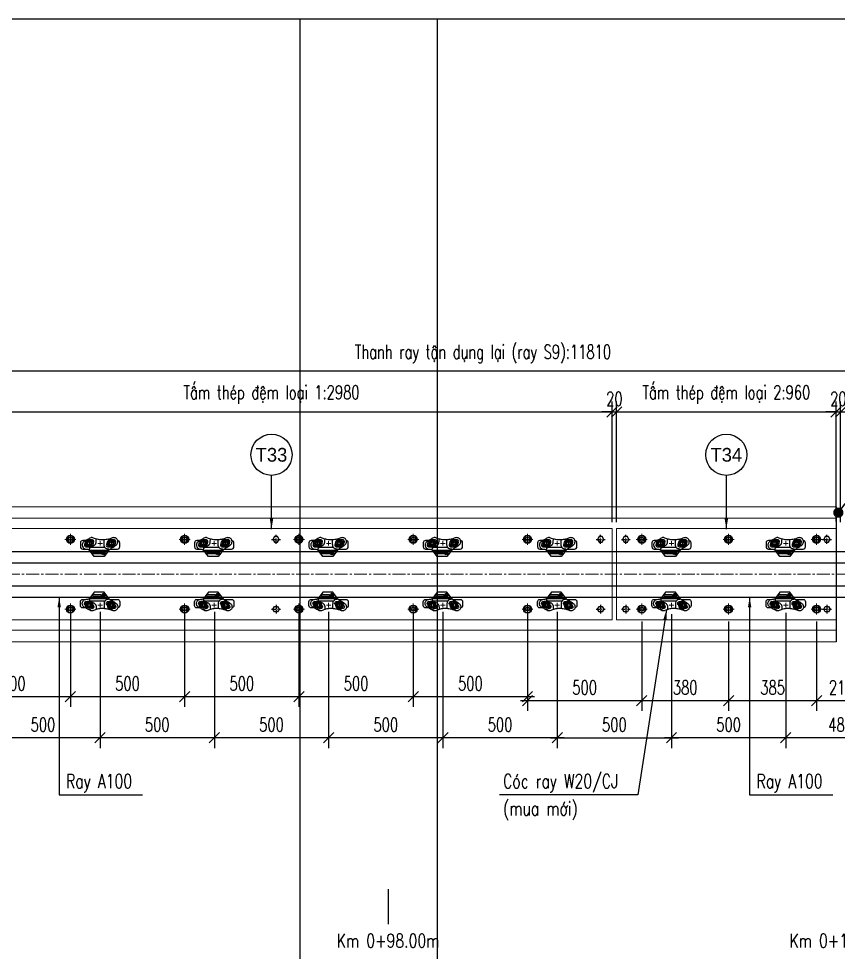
# Model space of a CAD drawing. Header units: millimetres. Extents: x 105795 to 260623, y -660711 to -234400.
# Drawn here: x 231948 to 235534, y -316960 to -312877 of the extents above; entities that cross this region are included whole.
import ezdxf
from ezdxf.enums import TextEntityAlignment as Align

# ---------------------------------------------------------------- set-up
doc = ezdxf.new("R2010")
doc.units = ezdxf.units.MM
doc.header["$LTSCALE"] = 150
doc.header["$MEASUREMENT"] = 0
doc.linetypes.add('CENTER', pattern=[2, 1.25, -0.25, 0.25, -0.25])
doc.linetypes.add('CENTER2', pattern=[1.125, 0.75, -0.125, 0.125, -0.125])
doc.layers.get('Defpoints').update_dxf_attribs({"color": 255})
for name, color, linetype in [('Bulong chinh cao do', 7, 'Continuous'), ('GhichuLytrinh', 2, 'Continuous'), ('Khe PD cau cang', 5, 'Continuous'), ('PART', 3, 'Continuous'), ('Ray moi', 1, 'Continuous'), ('T-Dim', 8, 'Continuous'), ('T-Hatch', 8, 'Continuous'), ('T-Thay', 3, 'Continuous'), ('T-Truc', 13, 'CENTER2'), ('Tam thep dem', 2, 'Continuous'), ('TEXT', 4, 'Continuous')]:
    doc.layers.add(name, color=color, linetype=linetype)
doc.styles.add('HOA', font='VHAVAN.TTF', dxfattribs={"width": 0.85})
doc.styles.add('THUONG', font='vnsimple.shx', dxfattribs={"width": 0.75})
doc.styles.add('vnsimple', font='vnsimple.shx', dxfattribs={"width": 0.7})
doc.dimstyles.new('30L', dxfattribs={"dimscale": 300, "dimtxt": 0.2, "dimasz": 0.15, "dimexe": 0.15, "dimexo": 0.1, "dimgap": 0.09, "dimtad": 1, "dimdsep": 46, "dimtxsty": 'vnsimple', "dimblk": 'OBLIQUE', "dimcen": 0.09, "dimdle": 0.1, "dimclrd": 256, "dimclre": 256, "dimclrt": 3, "dimadec": 0, "dimazin": 0, "dimtfac": 1, "dimtix": 1, "dimtmove": 1, "dimatfit": 3, "dimfxl": 1, "dimtolj": 1, "dimtzin": 0, "dimarcsym": 0})

# ---------------------------------------------------------------- blocks, each defined once
blk = doc.blocks.new('Bulong M16 chinh cao do')
at = {"layer": 'Bulong chinh cao do', "lineweight": -3}
blk.add_lwpolyline([(-13.9, 0), (-6.9, -12), (6.9, -12), (13.9, 0), (6.9, 12), (-6.9, 12)], close=True, dxfattribs=at)
at = {"layer": 'T-Truc', "color": 250, "linetype": 'CENTER', "lineweight": -3, "ltscale": 0.1}
for p, q in [((-19.4, 0), (19.4, 0)), ((0, -19.4), (0, 19.4))]:
    blk.add_line(p, q, dxfattribs=at)
blk = doc.blocks.new('BU LONG')
at = {"layer": 'PART', "color": 2, "linetype": 'ByBlock', "lineweight": 9, "ltscale": 0.1}
for p, q in [((587063.7, -184968.2), (587063.7, -184920.2)), ((587039.7, -184944.2), (587087.7, -184944.2))]:
    blk.add_line(p, q, dxfattribs=at)
at = {"layer": 'PART', "color": 8, "linetype": 'Continuous'}
blk.add_lwpolyline([(587055.4, -184929.8), (587047.1, -184944.2), (587055.4, -184958.6), (587072.1, -184958.6), (587080.4, -184944.2), (587072.1, -184929.8)], close=True, dxfattribs=at)
at = {"layer": 'PART', "color": 2, "linetype": 'Continuous'}
for radius in [17.6, 8.8]:
    blk.add_circle((587063.7, -184944.2), radius, dxfattribs=at)
blk = doc.blocks.new('coc1')
at = {"layer": 'T-Dim', "color": 250}
for p, q in [((252126.1, -30948.7), (252141.5, -30948.7)), ((252151.5, -30976.2), (252151.5, -31038.5)), ((252171.9, -30984.6), (252171.2, -30984.6)), ((252171.2, -30984.6), (252171.3, -30985.4)), ((252174.9, -30991.4), (252177.5, -30991.4)), ((252177.5, -30983), (252175.9, -30983)), ((252175.9, -30983), (252175.9, -30984.6)), ((252175.9, -30985.9), (252175.9, -30987.5)), ((252177.5, -30987.5), (252175.9, -30987.5)), ((252177.8, -30983.6), (252177.8, -30984.6)), ((252177.8, -30986.9), (252177.8, -30985.9)), ((252178.3, -30984.6), (252178.4, -30984.6)), ((252181.8, -30986.4), (252181.8, -30984)), ((252172.9, -31027.2), (252172.9, -30993.4)), ((252174.9, -31029.2), (252177.5, -31029.2)), ((252179.5, -30993.4), (252179.5, -31027.2)), ((252126.3, -31045.1), (252141.7, -31045.1))]:
    blk.add_line(p, q, dxfattribs=at)
at = {"layer": 'T-Dim', "color": 8}
for p, q in [((252148.7, -30911), (252131.7, -30911)), ((252158.7, -30953.7), (252158.7, -30921)), ((252163.3, -30958.5), (252191, -30979.2)), ((252191, -30979.2), (252191, -31022.5)), ((252191, -31022.5), (252163.3, -31043.3)), ((252121.7, -31059.7), (252121.7, -31073)), ((252158.7, -31073), (252158.7, -31062.1)), ((252131.7, -31083), (252148.7, -31083))]:
    blk.add_line(p, q, dxfattribs=at)
at = {"layer": 'T-Dim', "color": 250}
for points in [[(252147.6, -30948.5), (252140.6, -30936.7), (252126.7, -30936.8), (252120, -30948.9), (252127.1, -30960.8), (252140.9, -30960.6)], [(252147.9, -31044.8), (252140.8, -31033), (252127, -31033.1), (252120.2, -31045.2), (252127.3, -31057.1), (252141.1, -31056.9)]]:
    blk.add_lwpolyline(points, close=True, dxfattribs=at)
blk.add_lwpolyline([(252172.3, -30985.9), (252171.8, -30985.9, -0.402189), (252171.3, -30985.4, -0.402189)], format="xyb", dxfattribs=at)
for points in [[(252171.8, -30984.6), (252171.9, -30984.6)], [(252178.3, -30985.9), (252172.3, -30985.9)], [(252174.6, -30984.6), (252178.3, -30984.6)], [(252178.1, -30984.6), (252179.1, -30984.6)], [(252179.1, -30985.9), (252178.3, -30985.9)]]:
    blk.add_lwpolyline(points, dxfattribs=at)
for centre, radius in [((252133.8, -30949.1), 17.5), ((252133.8, -30948.7), 12), ((252133.8, -30948.7), 8.21), ((252133.8, -30948.7), 7.72), ((252176.2, -30982.5), 7.99), ((252134, -31045.1), 17.7), ((252134, -31045.1), 12), ((252134, -31045.1), 8.58), ((252134, -31045.1), 7.72)]:
    blk.add_circle(centre, radius, dxfattribs=at)
for centre, radius, start, end in [((252126.7, -30936.2), 8.21, 33.8579, 204.33), ((252141.3, -30961.6), 8.21, 217.2187, 24.4659), ((252174.7, -30980.6), 4.86, 309.8531, 235.0368), ((252174.6, -30981), 3.55, 325.9393, 270.8947), ((252174.9, -30993.4), 2, 90, 180), ((252177.5, -30993.4), 2, 0, 90), ((252178.6, -30983.1), 1.56, 288.3305, 324.0231), ((252179, -30987), 1.05, 31.2028, 83.0416), ((252180.9, -30985.2), 1.54, 51.5074, 129.6961), ((252180.9, -30985.2), 1.54, 230.3039, 308.4926), ((252126.6, -31033), 8.58, 40.2477, 202.8953), ((252174.9, -31027.2), 2, 180, 270), ((252177.5, -31027.2), 2, 270, 0), ((252126.6, -31033), 8.58, 243.5906, 244.2653), ((252141.2, -31057), 8.58, 221.8793, 20.5324), ((252141.2, -31057), 8.58, 61.7402, 62.4743)]:
    blk.add_arc(centre, radius, start, end, dxfattribs=at)
at = {"layer": 'T-Dim', "color": 8}
for centre, radius, start, end in [((252131.7, -30921), 10, 90, 172.7502), ((252148.7, -30921), 10, 0, 90), ((252126.6, -31033), 8.58, 358.8777, 359.7675), ((252131.7, -31073), 10, 180, 270), ((252141.2, -31057), 8.58, 179.9374, 180.02), ((252148.7, -31073), 10, 270, 0)]:
    blk.add_arc(centre, radius, start, end, dxfattribs=at)
blk.add_open_spline([(252163.3, -30958.5), (252160.5, -30956.2), (252157.4, -30952.2), (252153.2, -30944.9), (252142, -30926.5), (252136.6, -30921.3), (252129, -30918.9), (252122.3, -30919.2), (252116.3, -30921.6), (252113.2, -30924.9), (252109.9, -30930.5), (252108.9, -30934.1), (252109, -30939.9), (252111.7, -30947.5), (252113.9, -30953.5), (252116, -30959.9), (252117.8, -30970.7), (252118.9, -30980.9), (252119.3, -30990.5), (252118.4, -30998.7), (252116, -31010.1), (252113.9, -31017.1), (252110.2, -31026.3), (252108.6, -31031.1), (252108.6, -31036), (252110, -31039.8), (252119.9, -31056.7), (252121.7, -31059.6), (252124.1, -31064.1), (252128.6, -31071), (252134.1, -31073.9), (252138.8, -31075.4), (252144.9, -31075), (252151.5, -31072.3), (252157.7, -31065.7), (252158.7, -31062.5), (252159.6, -31055.9), (252160.3, -31048.8), (252161.8, -31045.5), (252162.5, -31044.1), (252163.3, -31043.3)], degree=3, knots=[0.587392, 0.587392, 0.587392, 0.587392, 1, 2, 3, 4, 5, 6, 7, 8, 9, 10, 11, 12, 13, 14, 15, 16, 17, 18, 19, 20, 21, 22, 23, 24, 25, 26, 27, 28, 29, 30, 31, 32, 33, 34, 35, 36, 37, 37.680973, 37.680973, 37.680973, 37.680973], dxfattribs=at)
at = {"layer": 'T-Dim', "color": 250}
for points in [[(252163.2, -31042.6), (252163.2, -31038.2), (252163.3, -31005.4), (252163.3, -30985.6), (252163.2, -30962.7), (252163.3, -30959.6), (252163.1, -30959.1), (252162.1, -30958.4), (252161, -30958.3), (252159.8, -30958.4), (252159.3, -30959.4), (252159.2, -30961.2), (252159, -30964), (252158.6, -30966.7), (252158.2, -30968.6), (252157, -30970.9), (252154.7, -30973.5), (252151.8, -30976), (252149.7, -30977.4), (252146.7, -30978.8), (252142.9, -30979.4), (252130.9, -30979.5), (252124.3, -30979.6), (252121.3, -30979.6), (252118.7, -30979.8)], [(252177.8, -30983.6), (252177.8, -30983.2), (252177.7, -30983), (252177.5, -30983)], [(252177.8, -30986.9), (252177.8, -30987.3), (252177.7, -30987.5), (252177.5, -30987.5)], [(252163.2, -31042.6), (252161.8, -31043.7), (252159.6, -31043.5), (252155.8, -31043.3), (252153.2, -31041), (252149.8, -31036.1), (252145.1, -31027.2), (252143.6, -31024.1), (252141.4, -31020.8), (252138.9, -31018.5), (252135.8, -31016.1), (252132.8, -31014.9), (252130.3, -31014.2), (252119.9, -31014.1), (252117.4, -31014.1), (252115.3, -31012.2)]]:
    blk.add_open_spline(points, degree=3, dxfattribs=at)
at = {"layer": 'T-Truc', "color": 250, "lineweight": 9, "ltscale": 30}
for p, q in [((252134, -31007), (252134, -30987)), ((252144, -30997), (252124, -30997))]:
    blk.add_line(p, q, dxfattribs=at)
blk = doc.blocks.new('mnmnbvmnbvmnbmnbbn')
at = {"layer": 'Tam thep dem', "lineweight": 9, "ltscale": 0.5}
for points in [[(0, -300), (0, 0), (2980, 0), (2980, -300)], [(0, -300), (0, -400), (2980, -400), (2980, -300)]]:
    blk.add_lwpolyline(points, dxfattribs=at)
at = {"layer": 'Bulong chinh cao do', "linetype": 'Continuous'}
for p in [(50, -47.5), (1510, -47.5), (2930, -47.5)]:
    blk.add_blockref('Bulong M16 chinh cao do', p, dxfattribs=at)
at = {"layer": 'Bulong chinh cao do', "linetype": 'Continuous', "xscale": -1, "rotation": 180}
for p in [(50, -352.5), (1510, -352.5), (2930, -352.5)]:
    blk.add_blockref('Bulong M16 chinh cao do', p, dxfattribs=at)
at = {"layer": 'PART', "linetype": 'Continuous'}
for p in [(-586953.7, 184896.7), (-586453.7, 184896.7), (-585953.7, 184896.7), (-585453.7, 184896.7), (-584953.7, 184896.7), (-584453.7, 184896.7), (-586953.7, 184591.7), (-586453.7, 184591.7), (-585953.7, 184591.7), (-585453.7, 184591.7), (-584953.7, 184591.7), (-584453.7, 184591.7)]:
    blk.add_blockref('BU LONG', p, dxfattribs=at)
at = {"layer": 'T-Dim', "rotation": 270}
for p in [(31237, 252069), (31737, 252069), (32236.3, 252069, 616), (32737, 252069), (33237, 252069), (33737, 252069)]:
    blk.add_blockref('coc1', p, dxfattribs=at)
at = {"layer": 'T-Dim', "xscale": -1, "rotation": 270}
for p in [(31237, -252469), (31737, -252469), (32236.3, -252469, 616), (32737, -252469), (33237, -252469), (33737, -252469)]:
    blk.add_blockref('coc1', p, dxfattribs=at)
blk = doc.blocks.new('_Oblique')
at = {"color": 0, "linetype": 'ByBlock', "lineweight": -2}
blk.add_line((-0.5, -0.5), (0.5, 0.5), dxfattribs=at)
blk = doc.blocks.new('*D439')
at = {"layer": 'Defpoints', "color": 0, "linetype": 'Continuous', "transparency": 16777216}
for p in [(231674.5, -315447.7), (232174.5, -315447.7), (232174.5, -315841.7)]:
    blk.add_point(p, dxfattribs=at)
at = {"layer": 'T-Dim', "linetype": 'Continuous', "lineweight": -2, "transparency": 16777216}
for p, q in [((231674.5, -315477.7), (231674.5, -315886.7)), ((232174.5, -315477.7), (232174.5, -315886.7)), ((231644.5, -315841.7), (232204.5, -315841.7))]:
    blk.add_line(p, q, dxfattribs=at)
at = {"layer": 'T-Dim', "linetype": 'Continuous', "lineweight": -2, "transparency": 16777216, "xscale": 45, "yscale": 45, "zscale": 45, "rotation": 180}
blk.add_blockref('_Oblique', (231674.5, -315841.7), dxfattribs=at)
at = {"layer": 'T-Dim', "linetype": 'Continuous', "lineweight": -2, "transparency": 16777216, "xscale": 45, "yscale": 45, "zscale": 45}
blk.add_blockref('_Oblique', (232174.5, -315841.7), dxfattribs=at)
at = {"layer": 'T-Dim', "color": 3, "linetype": 'Continuous', "transparency": 16777216, "insert": (231924.5, -315784.7), "char_height": 60, "attachment_point": 5, "style": 'vnsimple'}
blk.add_mtext('\\A1;500', dxfattribs=at)
blk = doc.blocks.new('*D440')
at = {"layer": 'Defpoints', "color": 0, "linetype": 'Continuous', "transparency": 16777216}
for p in [(231804.5, -315441.6), (232304.5, -315441.6), (231804.5, -316021.7)]:
    blk.add_point(p, dxfattribs=at)
at = {"layer": 'T-Dim', "linetype": 'Continuous', "lineweight": -2, "transparency": 16777216}
for p, q in [((231804.5, -315471.6), (231804.5, -316066.7)), ((232304.5, -315471.6), (232304.5, -316066.7)), ((232334.5, -316021.7), (231774.5, -316021.7))]:
    blk.add_line(p, q, dxfattribs=at)
at = {"layer": 'T-Dim', "linetype": 'Continuous', "lineweight": -2, "transparency": 16777216, "xscale": 45, "yscale": 45, "zscale": 45, "rotation": 180}
blk.add_blockref('_Oblique', (231804.5, -316021.7), dxfattribs=at)
at = {"layer": 'T-Dim', "linetype": 'Continuous', "lineweight": -2, "transparency": 16777216, "xscale": 45, "yscale": 45, "zscale": 45}
blk.add_blockref('_Oblique', (232304.5, -316021.7), dxfattribs=at)
at = {"layer": 'T-Dim', "color": 3, "linetype": 'Continuous', "transparency": 16777216, "insert": (232054.5, -315964.7), "char_height": 60, "attachment_point": 5, "style": 'vnsimple'}
blk.add_mtext('\\A1;500', dxfattribs=at)
blk = doc.blocks.new('*D441')
at = {"layer": 'Defpoints', "color": 0, "linetype": 'Continuous', "transparency": 16777216}
for p in [(232174.5, -315447.7), (232674.5, -315447.7), (232674.5, -315841.7)]:
    blk.add_point(p, dxfattribs=at)
at = {"layer": 'T-Dim', "linetype": 'Continuous', "lineweight": -2, "transparency": 16777216}
for p, q in [((232174.5, -315477.7), (232174.5, -315886.7)), ((232674.5, -315477.7), (232674.5, -315886.7)), ((232144.5, -315841.7), (232704.5, -315841.7))]:
    blk.add_line(p, q, dxfattribs=at)
at = {"layer": 'T-Dim', "linetype": 'Continuous', "lineweight": -2, "transparency": 16777216, "xscale": 45, "yscale": 45, "zscale": 45, "rotation": 180}
blk.add_blockref('_Oblique', (232174.5, -315841.7), dxfattribs=at)
at = {"layer": 'T-Dim', "linetype": 'Continuous', "lineweight": -2, "transparency": 16777216, "xscale": 45, "yscale": 45, "zscale": 45}
blk.add_blockref('_Oblique', (232674.5, -315841.7), dxfattribs=at)
at = {"layer": 'T-Dim', "color": 3, "linetype": 'Continuous', "transparency": 16777216, "insert": (232424.5, -315784.7), "char_height": 60, "attachment_point": 5, "style": 'vnsimple'}
blk.add_mtext('\\A1;500', dxfattribs=at)
blk = doc.blocks.new('*D442')
at = {"layer": 'Defpoints', "color": 0, "linetype": 'Continuous', "transparency": 16777216}
for p in [(232304.5, -315441.6), (232804.5, -315441.6), (232304.5, -316021.7)]:
    blk.add_point(p, dxfattribs=at)
at = {"layer": 'T-Dim', "linetype": 'Continuous', "lineweight": -2, "transparency": 16777216}
for p, q in [((232304.5, -315471.6), (232304.5, -316066.7)), ((232804.5, -315471.6), (232804.5, -316066.7)), ((232834.5, -316021.7), (232274.5, -316021.7))]:
    blk.add_line(p, q, dxfattribs=at)
at = {"layer": 'T-Dim', "linetype": 'Continuous', "lineweight": -2, "transparency": 16777216, "xscale": 45, "yscale": 45, "zscale": 45, "rotation": 180}
blk.add_blockref('_Oblique', (232304.5, -316021.7), dxfattribs=at)
at = {"layer": 'T-Dim', "linetype": 'Continuous', "lineweight": -2, "transparency": 16777216, "xscale": 45, "yscale": 45, "zscale": 45}
blk.add_blockref('_Oblique', (232804.5, -316021.7), dxfattribs=at)
at = {"layer": 'T-Dim', "color": 3, "linetype": 'Continuous', "transparency": 16777216, "insert": (232554.5, -315964.7), "char_height": 60, "attachment_point": 5, "style": 'vnsimple'}
blk.add_mtext('\\A1;500', dxfattribs=at)
blk = doc.blocks.new('*D443')
at = {"layer": 'Defpoints', "color": 0, "linetype": 'Continuous', "transparency": 16777216}
for p in [(232674.5, -315447.7), (233174.5, -315447.7), (233174.5, -315841.7)]:
    blk.add_point(p, dxfattribs=at)
at = {"layer": 'T-Dim', "linetype": 'Continuous', "lineweight": -2, "transparency": 16777216}
for p, q in [((232674.5, -315477.7), (232674.5, -315886.7)), ((233174.5, -315477.7), (233174.5, -315886.7)), ((232644.5, -315841.7), (233204.5, -315841.7))]:
    blk.add_line(p, q, dxfattribs=at)
at = {"layer": 'T-Dim', "linetype": 'Continuous', "lineweight": -2, "transparency": 16777216, "xscale": 45, "yscale": 45, "zscale": 45, "rotation": 180}
blk.add_blockref('_Oblique', (232674.5, -315841.7), dxfattribs=at)
at = {"layer": 'T-Dim', "linetype": 'Continuous', "lineweight": -2, "transparency": 16777216, "xscale": 45, "yscale": 45, "zscale": 45}
blk.add_blockref('_Oblique', (233174.5, -315841.7), dxfattribs=at)
at = {"layer": 'T-Dim', "color": 3, "linetype": 'Continuous', "transparency": 16777216, "insert": (232924.5, -315784.7), "char_height": 60, "attachment_point": 5, "style": 'vnsimple'}
blk.add_mtext('\\A1;500', dxfattribs=at)
blk = doc.blocks.new('*D444')
at = {"layer": 'Defpoints', "color": 0, "linetype": 'Continuous', "transparency": 16777216}
for p in [(232804.5, -315441.6), (233304.5, -315441.6), (232804.5, -316021.7)]:
    blk.add_point(p, dxfattribs=at)
at = {"layer": 'T-Dim', "linetype": 'Continuous', "lineweight": -2, "transparency": 16777216}
for p, q in [((232804.5, -315471.6), (232804.5, -316066.7)), ((233304.5, -315471.6), (233304.5, -316066.7)), ((233334.5, -316021.7), (232774.5, -316021.7))]:
    blk.add_line(p, q, dxfattribs=at)
at = {"layer": 'T-Dim', "linetype": 'Continuous', "lineweight": -2, "transparency": 16777216, "xscale": 45, "yscale": 45, "zscale": 45, "rotation": 180}
blk.add_blockref('_Oblique', (232804.5, -316021.7), dxfattribs=at)
at = {"layer": 'T-Dim', "linetype": 'Continuous', "lineweight": -2, "transparency": 16777216, "xscale": 45, "yscale": 45, "zscale": 45}
blk.add_blockref('_Oblique', (233304.5, -316021.7), dxfattribs=at)
at = {"layer": 'T-Dim', "color": 3, "linetype": 'Continuous', "transparency": 16777216, "insert": (233054.5, -315964.7), "char_height": 60, "attachment_point": 5, "style": 'vnsimple'}
blk.add_mtext('\\A1;500', dxfattribs=at)
blk = doc.blocks.new('*D445')
at = {"layer": 'Defpoints', "color": 0, "linetype": 'Continuous', "transparency": 16777216}
for p in [(233174.5, -315447.7), (233674.5, -315447.7), (233674.5, -315841.7)]:
    blk.add_point(p, dxfattribs=at)
at = {"layer": 'T-Dim', "linetype": 'Continuous', "lineweight": -2, "transparency": 16777216}
for p, q in [((233174.5, -315477.7), (233174.5, -315886.7)), ((233674.5, -315477.7), (233674.5, -315886.7)), ((233144.5, -315841.7), (233704.5, -315841.7))]:
    blk.add_line(p, q, dxfattribs=at)
at = {"layer": 'T-Dim', "linetype": 'Continuous', "lineweight": -2, "transparency": 16777216, "xscale": 45, "yscale": 45, "zscale": 45, "rotation": 180}
blk.add_blockref('_Oblique', (233174.5, -315841.7), dxfattribs=at)
at = {"layer": 'T-Dim', "linetype": 'Continuous', "lineweight": -2, "transparency": 16777216, "xscale": 45, "yscale": 45, "zscale": 45}
blk.add_blockref('_Oblique', (233674.5, -315841.7), dxfattribs=at)
at = {"layer": 'T-Dim', "color": 3, "linetype": 'Continuous', "transparency": 16777216, "insert": (233424.5, -315784.7), "char_height": 60, "attachment_point": 5, "style": 'vnsimple'}
blk.add_mtext('\\A1;500', dxfattribs=at)
blk = doc.blocks.new('*D446')
at = {"layer": 'Defpoints', "color": 0, "linetype": 'Continuous', "transparency": 16777216}
for p in [(233304.5, -315441.6), (233804.5, -315441.6), (233304.5, -316021.7)]:
    blk.add_point(p, dxfattribs=at)
at = {"layer": 'T-Dim', "linetype": 'Continuous', "lineweight": -2, "transparency": 16777216}
for p, q in [((233304.5, -315471.6), (233304.5, -316066.7)), ((233804.5, -315471.6), (233804.5, -316066.7)), ((233834.5, -316021.7), (233274.5, -316021.7))]:
    blk.add_line(p, q, dxfattribs=at)
at = {"layer": 'T-Dim', "linetype": 'Continuous', "lineweight": -2, "transparency": 16777216, "xscale": 45, "yscale": 45, "zscale": 45, "rotation": 180}
blk.add_blockref('_Oblique', (233304.5, -316021.7), dxfattribs=at)
at = {"layer": 'T-Dim', "linetype": 'Continuous', "lineweight": -2, "transparency": 16777216, "xscale": 45, "yscale": 45, "zscale": 45}
blk.add_blockref('_Oblique', (233804.5, -316021.7), dxfattribs=at)
at = {"layer": 'T-Dim', "color": 3, "linetype": 'Continuous', "transparency": 16777216, "insert": (233554.5, -315964.7), "char_height": 60, "attachment_point": 5, "style": 'vnsimple'}
blk.add_mtext('\\A1;500', dxfattribs=at)
blk = doc.blocks.new('*D447')
at = {"layer": 'Defpoints', "color": 0, "linetype": 'Continuous', "transparency": 16777216}
for p in [(233674.5, -315447.7), (234174.5, -315447.7), (234174.5, -315841.7)]:
    blk.add_point(p, dxfattribs=at)
at = {"layer": 'T-Dim', "linetype": 'Continuous', "lineweight": -2, "transparency": 16777216}
for p, q in [((233674.5, -315477.7), (233674.5, -315886.7)), ((234174.5, -315477.7), (234174.5, -315886.7)), ((233644.5, -315841.7), (234204.5, -315841.7))]:
    blk.add_line(p, q, dxfattribs=at)
at = {"layer": 'T-Dim', "linetype": 'Continuous', "lineweight": -2, "transparency": 16777216, "xscale": 45, "yscale": 45, "zscale": 45, "rotation": 180}
blk.add_blockref('_Oblique', (233674.5, -315841.7), dxfattribs=at)
at = {"layer": 'T-Dim', "linetype": 'Continuous', "lineweight": -2, "transparency": 16777216, "xscale": 45, "yscale": 45, "zscale": 45}
blk.add_blockref('_Oblique', (234174.5, -315841.7), dxfattribs=at)
at = {"layer": 'T-Dim', "color": 3, "linetype": 'Continuous', "transparency": 16777216, "insert": (233924.5, -315784.7), "char_height": 60, "attachment_point": 5, "style": 'vnsimple'}
blk.add_mtext('\\A1;500', dxfattribs=at)
blk = doc.blocks.new('*D448')
at = {"layer": 'Defpoints', "color": 0, "linetype": 'Continuous', "transparency": 16777216}
for p in [(233804.5, -315441.6), (234304.5, -315441.6), (233804.5, -316021.7)]:
    blk.add_point(p, dxfattribs=at)
at = {"layer": 'T-Dim', "linetype": 'Continuous', "lineweight": -2, "transparency": 16777216}
for p, q in [((233804.5, -315471.6), (233804.5, -316066.7)), ((234304.5, -315471.6), (234304.5, -316066.7)), ((234334.5, -316021.7), (233774.5, -316021.7))]:
    blk.add_line(p, q, dxfattribs=at)
at = {"layer": 'T-Dim', "linetype": 'Continuous', "lineweight": -2, "transparency": 16777216, "xscale": 45, "yscale": 45, "zscale": 45, "rotation": 180}
blk.add_blockref('_Oblique', (233804.5, -316021.7), dxfattribs=at)
at = {"layer": 'T-Dim', "linetype": 'Continuous', "lineweight": -2, "transparency": 16777216, "xscale": 45, "yscale": 45, "zscale": 45}
blk.add_blockref('_Oblique', (234304.5, -316021.7), dxfattribs=at)
at = {"layer": 'T-Dim', "color": 3, "linetype": 'Continuous', "transparency": 16777216, "insert": (234054.5, -315964.7), "char_height": 60, "attachment_point": 5, "style": 'vnsimple'}
blk.add_mtext('\\A1;500', dxfattribs=at)
blk = doc.blocks.new('*D513')
at = {"layer": 'Defpoints', "color": 0, "transparency": 16777216}
for p in [(234544.5, -314596.7), (231564.5, -315109.4), (234544.5, -315109.4)]:
    blk.add_point(p, dxfattribs=at)
at = {"layer": 'T-Dim', "lineweight": -2, "transparency": 16777216}
for p, q in [((231564.5, -315079.4), (231564.5, -314551.7)), ((234544.5, -315079.4), (234544.5, -314551.7)), ((231534.5, -314596.7), (234574.5, -314596.7))]:
    blk.add_line(p, q, dxfattribs=at)
at = {"layer": 'T-Dim', "lineweight": -2, "transparency": 16777216, "xscale": 45, "yscale": 45, "zscale": 45, "rotation": 180}
blk.add_blockref('_Oblique', (231564.5, -314596.7), dxfattribs=at)
at = {"layer": 'T-Dim', "lineweight": -2, "transparency": 16777216, "xscale": 45, "yscale": 45, "zscale": 45}
blk.add_blockref('_Oblique', (234544.5, -314596.7), dxfattribs=at)
at = {"layer": 'T-Dim', "color": 3, "transparency": 16777216, "insert": (233054.5, -314521.1), "char_height": 60, "attachment_point": 5, "style": 'vnsimple'}
blk.add_mtext('\\A1;TÊm thÐp ®Öm lo¹i 1:2980', dxfattribs=at)
blk = doc.blocks.new('*D514')
at = {"layer": 'Defpoints', "color": 0, "linetype": 'Continuous', "transparency": 16777216}
for p in [(234564.5, -314596.7), (234544.5, -315106.7), (234564.5, -315106.7)]:
    blk.add_point(p, dxfattribs=at)
at = {"layer": 'T-Dim', "linetype": 'Continuous', "lineweight": -2, "transparency": 16777216}
for p, q in [((234544.5, -315076.7), (234544.5, -314551.7)), ((234564.5, -315076.7), (234564.5, -314551.7)), ((234544.5, -314596.7), (234499.5, -314596.7)), ((234544.5, -314596.7), (234564.5, -314596.7)), ((234564.5, -314596.7), (234609.5, -314596.7))]:
    blk.add_line(p, q, dxfattribs=at)
at = {"layer": 'T-Dim', "linetype": 'Continuous', "lineweight": -2, "transparency": 16777216, "xscale": 45, "yscale": 45, "zscale": 45}
blk.add_blockref('_Oblique', (234544.5, -314596.7), dxfattribs=at)
at = {"layer": 'T-Dim', "linetype": 'Continuous', "lineweight": -2, "transparency": 16777216, "xscale": 45, "yscale": 45, "zscale": 45, "rotation": 180}
blk.add_blockref('_Oblique', (234564.5, -314596.7), dxfattribs=at)
at = {"layer": 'T-Dim', "color": 3, "linetype": 'Continuous', "transparency": 16777216, "insert": (234554.5, -314539.7), "char_height": 60, "attachment_point": 5, "style": 'vnsimple'}
blk.add_mtext('\\A1;20', dxfattribs=at)
blk = doc.blocks.new('*D549')
at = {"layer": 'Defpoints', "color": 0, "transparency": 16777216}
for p in [(239884.5, -314416.7), (228074.5, -315206.7), (239884.5, -315206.7)]:
    blk.add_point(p, dxfattribs=at)
at = {"layer": 'T-Hatch', "lineweight": -2, "transparency": 16777216}
for p, q in [((228074.5, -315176.7), (228074.5, -314371.7)), ((239884.5, -315176.7), (239884.5, -314371.7)), ((228044.5, -314416.7), (239914.5, -314416.7))]:
    blk.add_line(p, q, dxfattribs=at)
at = {"layer": 'T-Hatch', "lineweight": -2, "transparency": 16777216, "xscale": 45, "yscale": 45, "zscale": 45, "rotation": 180}
blk.add_blockref('_Oblique', (228074.5, -314416.7), dxfattribs=at)
at = {"layer": 'T-Hatch', "lineweight": -2, "transparency": 16777216, "xscale": 45, "yscale": 45, "zscale": 45}
blk.add_blockref('_Oblique', (239884.5, -314416.7), dxfattribs=at)
at = {"layer": 'T-Hatch', "color": 3, "transparency": 16777216, "insert": (233979.5, -314344), "char_height": 60, "attachment_point": 5, "style": 'vnsimple'}
blk.add_mtext('\\A1;Thanh ray tËn dông l¹i (ray S9):11810', dxfattribs=at)
blk = doc.blocks.new('nbnbcnbcnbvnbnbv')
at = {"layer": 'Tam thep dem', "lineweight": 9, "ltscale": 0.5}
for points in [[(0, -300), (0, 0), (960, 0), (960, -300)], [(0, -300), (0, -400), (960, -400), (960, -300)]]:
    blk.add_lwpolyline(points, dxfattribs=at)
at = {"layer": 'Bulong chinh cao do', "linetype": 'Continuous'}
for p in [(40, -47.5), (920, -47.5)]:
    blk.add_blockref('Bulong M16 chinh cao do', p, dxfattribs=at)
at = {"layer": 'Bulong chinh cao do', "linetype": 'Continuous', "xscale": -1, "rotation": 180}
for p in [(40, -352.5), (920, -352.5)]:
    blk.add_blockref('Bulong M16 chinh cao do', p, dxfattribs=at)
at = {"layer": 'PART', "linetype": 'Continuous'}
for p in [(-586953.7, 184896.7), (-586573.7, 184896.7), (-586188.7, 184896.7), (-586953.7, 184591.7), (-586573.7, 184591.7), (-586188.7, 184591.7)]:
    blk.add_blockref('BU LONG', p, dxfattribs=at)
at = {"layer": 'T-Dim', "rotation": 270}
for p in [(31237, 252069), (31737, 252069)]:
    blk.add_blockref('coc1', p, dxfattribs=at)
at = {"layer": 'T-Dim', "xscale": -1, "rotation": 270}
for p in [(31237, -252469), (31737, -252469)]:
    blk.add_blockref('coc1', p, dxfattribs=at)
blk = doc.blocks.new('*D552')
at = {"layer": 'Defpoints', "color": 0, "transparency": 16777216}
for p in [(235524.5, -314596.7), (234564.5, -315109.4), (235524.5, -315106.7)]:
    blk.add_point(p, dxfattribs=at)
at = {"layer": 'T-Dim', "lineweight": -2, "transparency": 16777216}
for p, q in [((234564.5, -315079.4), (234564.5, -314551.7)), ((235524.5, -315076.7), (235524.5, -314551.7)), ((234534.5, -314596.7), (235554.5, -314596.7))]:
    blk.add_line(p, q, dxfattribs=at)
at = {"layer": 'T-Dim', "lineweight": -2, "transparency": 16777216, "xscale": 45, "yscale": 45, "zscale": 45, "rotation": 180}
blk.add_blockref('_Oblique', (234564.5, -314596.7), dxfattribs=at)
at = {"layer": 'T-Dim', "lineweight": -2, "transparency": 16777216, "xscale": 45, "yscale": 45, "zscale": 45}
blk.add_blockref('_Oblique', (235524.5, -314596.7), dxfattribs=at)
at = {"layer": 'T-Dim', "color": 3, "transparency": 16777216, "insert": (235044.5, -314521.1), "char_height": 60, "attachment_point": 5, "style": 'vnsimple'}
blk.add_mtext('\\A1;TÊm thÐp ®Öm lo¹i 2:960', dxfattribs=at)
blk = doc.blocks.new('*D553')
at = {"layer": 'Defpoints', "color": 0, "linetype": 'Continuous', "transparency": 16777216}
for p in [(235544.5, -314596.7), (235524.5, -315106.7), (235544.5, -315106.7)]:
    blk.add_point(p, dxfattribs=at)
at = {"layer": 'T-Dim', "linetype": 'Continuous', "lineweight": -2, "transparency": 16777216}
for p, q in [((235524.5, -315076.7), (235524.5, -314551.7)), ((235544.5, -315076.7), (235544.5, -314551.7)), ((235524.5, -314596.7), (235479.5, -314596.7)), ((235524.5, -314596.7), (235544.5, -314596.7)), ((235544.5, -314596.7), (235589.5, -314596.7))]:
    blk.add_line(p, q, dxfattribs=at)
at = {"layer": 'T-Dim', "linetype": 'Continuous', "lineweight": -2, "transparency": 16777216, "xscale": 45, "yscale": 45, "zscale": 45}
blk.add_blockref('_Oblique', (235524.5, -314596.7), dxfattribs=at)
at = {"layer": 'T-Dim', "linetype": 'Continuous', "lineweight": -2, "transparency": 16777216, "xscale": 45, "yscale": 45, "zscale": 45, "rotation": 180}
blk.add_blockref('_Oblique', (235544.5, -314596.7), dxfattribs=at)
at = {"layer": 'T-Dim', "color": 3, "linetype": 'Continuous', "transparency": 16777216, "insert": (235534.5, -314539.7), "char_height": 60, "attachment_point": 5, "style": 'vnsimple'}
blk.add_mtext('\\A1;20', dxfattribs=at)
blk = doc.blocks.new('*D554')
at = {"layer": 'Defpoints', "color": 0, "transparency": 16777216}
for p in [(238524.5, -314596.7), (235544.5, -315109.4), (238524.5, -315106.7)]:
    blk.add_point(p, dxfattribs=at)
at = {"layer": 'T-Dim', "lineweight": -2, "transparency": 16777216}
for p, q in [((235544.5, -315079.4), (235544.5, -314551.7)), ((238524.5, -315076.7), (238524.5, -314551.7)), ((235514.5, -314596.7), (238554.5, -314596.7))]:
    blk.add_line(p, q, dxfattribs=at)
at = {"layer": 'T-Dim', "lineweight": -2, "transparency": 16777216, "xscale": 45, "yscale": 45, "zscale": 45, "rotation": 180}
blk.add_blockref('_Oblique', (235544.5, -314596.7), dxfattribs=at)
at = {"layer": 'T-Dim', "lineweight": -2, "transparency": 16777216, "xscale": 45, "yscale": 45, "zscale": 45}
blk.add_blockref('_Oblique', (238524.5, -314596.7), dxfattribs=at)
at = {"layer": 'T-Dim', "color": 3, "transparency": 16777216, "insert": (237034.5, -314521.1), "char_height": 60, "attachment_point": 5, "style": 'vnsimple'}
blk.add_mtext('\\A1;TÊm thÐp ®Öm lo¹i 1:2980', dxfattribs=at)
blk = doc.blocks.new('*D557')
at = {"layer": 'Defpoints', "color": 0, "linetype": 'Continuous', "transparency": 16777216}
for p in [(234804.5, -315451.7), (235304.5, -315446.2), (234804.5, -316021.9)]:
    blk.add_point(p, dxfattribs=at)
at = {"layer": 'T-Dim', "linetype": 'Continuous', "lineweight": -2, "transparency": 16777216}
for p, q in [((235304.5, -315476.2), (235304.5, -316066.9)), ((234804.5, -315481.7), (234804.5, -316066.9)), ((235334.5, -316021.9), (234774.5, -316021.9))]:
    blk.add_line(p, q, dxfattribs=at)
at = {"layer": 'T-Dim', "linetype": 'Continuous', "lineweight": -2, "transparency": 16777216, "xscale": 45, "yscale": 45, "zscale": 45, "rotation": 180}
blk.add_blockref('_Oblique', (234804.5, -316021.9), dxfattribs=at)
at = {"layer": 'T-Dim', "linetype": 'Continuous', "lineweight": -2, "transparency": 16777216, "xscale": 45, "yscale": 45, "zscale": 45}
blk.add_blockref('_Oblique', (235304.5, -316021.9), dxfattribs=at)
at = {"layer": 'T-Dim', "color": 3, "linetype": 'Continuous', "transparency": 16777216, "insert": (235054.5, -315964.9), "char_height": 60, "attachment_point": 5, "style": 'vnsimple'}
blk.add_mtext('\\A1;500', dxfattribs=at)
blk = doc.blocks.new('*D558')
at = {"layer": 'Defpoints', "color": 0, "linetype": 'Continuous', "transparency": 16777216}
for p in [(235304.5, -315446.2), (235784.5, -315441.7), (235304.5, -316021.9)]:
    blk.add_point(p, dxfattribs=at)
at = {"layer": 'T-Dim', "linetype": 'Continuous', "lineweight": -2, "transparency": 16777216}
for p, q in [((235304.5, -315476.2), (235304.5, -316066.9)), ((235784.5, -315471.7), (235784.5, -316066.9)), ((235814.5, -316021.9), (235274.5, -316021.9))]:
    blk.add_line(p, q, dxfattribs=at)
at = {"layer": 'T-Dim', "linetype": 'Continuous', "lineweight": -2, "transparency": 16777216, "xscale": 45, "yscale": 45, "zscale": 45, "rotation": 180}
blk.add_blockref('_Oblique', (235304.5, -316021.9), dxfattribs=at)
at = {"layer": 'T-Dim', "linetype": 'Continuous', "lineweight": -2, "transparency": 16777216, "xscale": 45, "yscale": 45, "zscale": 45}
blk.add_blockref('_Oblique', (235784.5, -316021.9), dxfattribs=at)
at = {"layer": 'T-Dim', "color": 3, "linetype": 'Continuous', "transparency": 16777216, "insert": (235544.5, -315964.9), "char_height": 60, "attachment_point": 5, "style": 'vnsimple'}
blk.add_mtext('\\A1;480', dxfattribs=at)
blk = doc.blocks.new('*D567')
at = {"layer": 'Defpoints', "color": 0, "linetype": 'Continuous', "transparency": 16777216}
for p in [(234174.5, -315447.7), (234674.5, -315483.2), (234674.5, -315859.2)]:
    blk.add_point(p, dxfattribs=at)
at = {"layer": 'T-Dim', "linetype": 'Continuous', "lineweight": -2, "transparency": 16777216}
for p, q in [((234174.5, -315477.7), (234174.5, -315904.2)), ((234674.5, -315513.2), (234674.5, -315904.2)), ((234144.5, -315859.2), (234704.5, -315859.2))]:
    blk.add_line(p, q, dxfattribs=at)
at = {"layer": 'T-Dim', "linetype": 'Continuous', "lineweight": -2, "transparency": 16777216, "xscale": 45, "yscale": 45, "zscale": 45, "rotation": 180}
blk.add_blockref('_Oblique', (234174.5, -315859.2), dxfattribs=at)
at = {"layer": 'T-Dim', "linetype": 'Continuous', "lineweight": -2, "transparency": 16777216, "xscale": 45, "yscale": 45, "zscale": 45}
blk.add_blockref('_Oblique', (234674.5, -315859.2), dxfattribs=at)
at = {"layer": 'T-Dim', "color": 3, "linetype": 'Continuous', "transparency": 16777216, "insert": (234424.5, -315802.2), "char_height": 60, "attachment_point": 5, "style": 'vnsimple'}
blk.add_mtext('\\A1;500', dxfattribs=at)
blk = doc.blocks.new('*D568')
at = {"layer": 'Defpoints', "color": 0, "linetype": 'Continuous', "transparency": 16777216}
for p in [(234674.5, -315483.2), (235054.5, -315483.2), (235054.5, -315859.2)]:
    blk.add_point(p, dxfattribs=at)
at = {"layer": 'T-Dim', "linetype": 'Continuous', "lineweight": -2, "transparency": 16777216}
for p, q in [((234674.5, -315513.2), (234674.5, -315904.2)), ((235054.5, -315513.2), (235054.5, -315904.2)), ((234644.5, -315859.2), (235084.5, -315859.2))]:
    blk.add_line(p, q, dxfattribs=at)
at = {"layer": 'T-Dim', "linetype": 'Continuous', "lineweight": -2, "transparency": 16777216, "xscale": 45, "yscale": 45, "zscale": 45, "rotation": 180}
blk.add_blockref('_Oblique', (234674.5, -315859.2), dxfattribs=at)
at = {"layer": 'T-Dim', "linetype": 'Continuous', "lineweight": -2, "transparency": 16777216, "xscale": 45, "yscale": 45, "zscale": 45}
blk.add_blockref('_Oblique', (235054.5, -315859.2), dxfattribs=at)
at = {"layer": 'T-Dim', "color": 3, "linetype": 'Continuous', "transparency": 16777216, "insert": (234864.5, -315802.2), "char_height": 60, "attachment_point": 5, "style": 'vnsimple'}
blk.add_mtext('\\A1;380', dxfattribs=at)
blk = doc.blocks.new('*D569')
at = {"layer": 'Defpoints', "color": 0, "linetype": 'Continuous', "transparency": 16777216}
for p in [(235054.5, -315483.2), (235439.5, -315483.2), (235439.5, -315859.2)]:
    blk.add_point(p, dxfattribs=at)
at = {"layer": 'T-Dim', "linetype": 'Continuous', "lineweight": -2, "transparency": 16777216}
for p, q in [((235054.5, -315513.2), (235054.5, -315904.2)), ((235439.5, -315513.2), (235439.5, -315904.2)), ((235024.5, -315859.2), (235469.5, -315859.2))]:
    blk.add_line(p, q, dxfattribs=at)
at = {"layer": 'T-Dim', "linetype": 'Continuous', "lineweight": -2, "transparency": 16777216, "xscale": 45, "yscale": 45, "zscale": 45, "rotation": 180}
blk.add_blockref('_Oblique', (235054.5, -315859.2), dxfattribs=at)
at = {"layer": 'T-Dim', "linetype": 'Continuous', "lineweight": -2, "transparency": 16777216, "xscale": 45, "yscale": 45, "zscale": 45}
blk.add_blockref('_Oblique', (235439.5, -315859.2), dxfattribs=at)
at = {"layer": 'T-Dim', "color": 3, "linetype": 'Continuous', "transparency": 16777216, "insert": (235247, -315802.2), "char_height": 60, "attachment_point": 5, "style": 'vnsimple'}
blk.add_mtext('\\A1;385', dxfattribs=at)
blk = doc.blocks.new('*D570')
at = {"layer": 'Defpoints', "color": 0, "linetype": 'Continuous', "transparency": 16777216}
for p in [(235439.5, -315483.2), (235654.5, -315483.2), (235654.5, -315859.2)]:
    blk.add_point(p, dxfattribs=at)
at = {"layer": 'T-Dim', "linetype": 'Continuous', "lineweight": -2, "transparency": 16777216}
for p, q in [((235439.5, -315513.2), (235439.5, -315904.2)), ((235654.5, -315513.2), (235654.5, -315904.2)), ((235409.5, -315859.2), (235684.5, -315859.2))]:
    blk.add_line(p, q, dxfattribs=at)
at = {"layer": 'T-Dim', "linetype": 'Continuous', "lineweight": -2, "transparency": 16777216, "xscale": 45, "yscale": 45, "zscale": 45, "rotation": 180}
blk.add_blockref('_Oblique', (235439.5, -315859.2), dxfattribs=at)
at = {"layer": 'T-Dim', "linetype": 'Continuous', "lineweight": -2, "transparency": 16777216, "xscale": 45, "yscale": 45, "zscale": 45}
blk.add_blockref('_Oblique', (235654.5, -315859.2), dxfattribs=at)
at = {"layer": 'T-Dim', "color": 3, "linetype": 'Continuous', "transparency": 16777216, "insert": (235547, -315802.2), "char_height": 60, "attachment_point": 5, "style": 'vnsimple'}
blk.add_mtext('\\A1;215', dxfattribs=at)
blk = doc.blocks.new('*D1083')
at = {"layer": 'Defpoints', "color": 0, "linetype": 'Continuous', "transparency": 16777216}
for p in [(234304.5, -315441.6), (234804.5, -315916.6), (234804.5, -316021.7)]:
    blk.add_point(p, dxfattribs=at)
at = {"layer": 'T-Dim', "linetype": 'Continuous', "lineweight": -2, "transparency": 16777216}
for p, q in [((234304.5, -315471.6), (234304.5, -316066.7)), ((234804.5, -315946.6), (234804.5, -316066.7)), ((234274.5, -316021.7), (234834.5, -316021.7))]:
    blk.add_line(p, q, dxfattribs=at)
at = {"layer": 'T-Dim', "linetype": 'Continuous', "lineweight": -2, "transparency": 16777216, "xscale": 45, "yscale": 45, "zscale": 45, "rotation": 180}
blk.add_blockref('_Oblique', (234304.5, -316021.7), dxfattribs=at)
at = {"layer": 'T-Dim', "linetype": 'Continuous', "lineweight": -2, "transparency": 16777216, "xscale": 45, "yscale": 45, "zscale": 45}
blk.add_blockref('_Oblique', (234804.5, -316021.7), dxfattribs=at)
at = {"layer": 'T-Dim', "color": 3, "linetype": 'Continuous', "transparency": 16777216, "insert": (234554.5, -315964.7), "char_height": 60, "attachment_point": 5, "style": 'vnsimple'}
blk.add_mtext('\\A1;500', dxfattribs=at)
blk = doc.blocks.new('Chi dan')
at = {"layer": 'T-Dim'}
blk.add_leader([(0, -245), (0, -10)], dimstyle='30L', override={"dimgap": 0.09, "dimtad": 0}, dxfattribs=at)
blk.add_wipeout([(68.5, 138.4), (60.6, 146.5), (51.8, 153.6), (42.2, 159.5), (31.9, 164.2), (21.1, 167.5), (10, 169.4), (-1.3, 170), (-12.6, 169.1), (-23.7, 166.8), (-34.4, 163.2), (-44.5, 158.2), (-54, 152), (-62.6, 144.7), (-70.2, 136.3), (-76.7, 127.1), (-82, 117.1), (-86, 106.5), (-88.6, 95.5), (-89.9, 84.3), (-89.7, 73), (-88.1, 61.8), (-85.2, 50.9), (-80.9, 40.5), (-75.3, 30.7), (-68.5, 21.6), (-60.6, 13.5), (-51.8, 6.4), (-42.2, 0.5), (-31.9, -4.2), (-21.1, -7.5), (-10, -9.4), (1.3, -10), (12.6, -9.1), (23.7, -6.8), (34.4, -3.2), (44.5, 1.8), (54, 8), (62.6, 15.3), (70.2, 23.7), (76.7, 32.9), (82, 42.9), (86, 53.5), (88.6, 64.5), (89.9, 75.7), (89.7, 87), (88.1, 98.2), (85.2, 109.1), (80.9, 119.5), (75.3, 129.3)]).dxf.layer = 'T-Dim'
blk.add_circle((0, 80), 90, dxfattribs=at)

msp = doc.modelspace()

# ---------------------------------------------------------------- linework, layer by layer
at = {"layer": 'GhichuLytrinh', "color": 8}
msp.add_line((233564.457, -316683.657), (233564.457, -316837.371), dxfattribs=at)
at = {"layer": 'Khe PD cau cang', "linetype": 'Continuous'}
msp.add_line((235524.457, -315011.746), (235524.457, -315601.746), dxfattribs=at)
at = {"layer": 'Ray moi', "linetype": 'Continuous'}
for p, q in [((228074.457, -315206.746), (239884.457, -315206.746)), ((228074.457, -315256.746), (239884.457, -315256.746)), ((228074.457, -315356.746), (239884.457, -315356.746)), ((228074.457, -315406.746), (239884.457, -315406.746))]:
    msp.add_line(p, q, dxfattribs=at)
at = {"layer": 'T-Thay', "color": 3, "lineweight": 13}
for p, q in [((135564.457, -315011.746), (235524.457, -315011.746)), ((135564.457, -315601.746), (235524.457, -315601.746))]:
    msp.add_line(p, q, dxfattribs=at)
at = {"layer": 'T-Thay', "color": 7, "lineweight": 13}
for p, q in [((135564.457, -315061.746), (235524.457, -315061.746)), ((135564.457, -315551.746), (235524.457, -315551.746))]:
    msp.add_line(p, q, dxfattribs=at)
at = {"layer": 'T-Truc', "lineweight": 9, "ltscale": 0.5}
msp.add_line((239884.457, -315306.746), (135564.457, -315306.746), dxfattribs=at)

# ---------------------------------------------------------------- block references
at = {"linetype": 'Continuous'}
for name, p in [('mnmnbvmnbvmnbmnbbn', (231564.457, -315106.746)), ('nbnbcnbcnbvnbnbv', (234564.457, -315106.746))]:
    msp.add_blockref(name, p, dxfattribs=at)

# ---------------------------------------------------------------- texts
at = {"layer": 'TEXT', "style": 'THUONG', "width": 0.75}
for s, p in [('Cãc ray W20/CJ', (234067.643, -316241.744)), ('Ray A100', (232155.464, -316241.744)), ('Ray A100', (235176.411, -316241.744)), ('(mua míi)', (234067.643, -316361.744))]:
    msp.add_text(s, height=60, dxfattribs=at).set_placement(p)
for s, p in [('Km 0+98.00m', (233564.457, -316909.332)), ('Km 0+100.00m', (235564.457, -316909.332))]:
    msp.add_text(s, height=60, dxfattribs=at).set_placement(p, align=Align.MIDDLE_CENTER)

# ---------------------------------------------------------------- dimensions: what is measured, and where the dimension line sits
at = {"layer": 'T-Dim'}
dim = msp.add_linear_dim(base=(238524.457, -314596.688), p1=(235544.457, -315109.386), p2=(238524.457, -315106.746), text='TÊm thÐp ®Öm lo¹i 1:<>', dimstyle='30L', dxfattribs=at)
dim.commit()
dim.dimension.update_dxf_attribs({"geometry": '*D554', "text_midpoint": (237034.457, -314521.116)})
at = {"layer": 'T-Dim', "linetype": 'Continuous'}
for base, p1, p2, picture, middle in [((234564.457, -314596.688), (234544.457, -315106.746), (234564.457, -315106.746), '*D514', (234554.457, -314539.688)), ((235544.457, -314596.688), (235524.457, -315106.746), (235544.457, -315106.746), '*D553', (235534.457, -314539.688)), ((232174.457, -315841.744), (231674.457, -315447.718), (232174.457, -315447.718), '*D439', (231924.457, -315784.744)), ((231804.457, -316021.744), (232304.457, -315441.561), (231804.457, -315441.561), '*D440', (232054.457, -315964.744)), ((232674.457, -315841.744), (232174.457, -315447.718), (232674.457, -315447.718), '*D441', (232424.457, -315784.744)), ((232304.457, -316021.744), (232804.457, -315441.561), (232304.457, -315441.561), '*D442', (232554.457, -315964.744)), ((233174.457, -315841.744), (232674.457, -315447.718), (233174.457, -315447.718), '*D443', (232924.457, -315784.744)), ((232804.457, -316021.744), (233304.457, -315441.561), (232804.457, -315441.561), '*D444', (233054.457, -315964.744)), ((233674.457, -315841.744), (233174.457, -315447.718), (233674.457, -315447.718), '*D445', (233424.457, -315784.744)), ((233304.457, -316021.744), (233804.457, -315441.561), (233304.457, -315441.561), '*D446', (233554.457, -315964.744)), ((234174.457, -315841.744), (233674.457, -315447.718), (234174.457, -315447.718), '*D447', (233924.457, -315784.744)), ((233804.457, -316021.744), (234304.457, -315441.561), (233804.457, -315441.561), '*D448', (234054.457, -315964.744)), ((234674.457, -315859.244), (234174.457, -315447.718), (234674.457, -315483.246), '*D567', (234424.457, -315802.244)), ((234804.457, -316021.744), (234304.457, -315441.561), (234804.457, -315916.569), '*D1083', (234554.457, -315964.744)), ((234804.457, -316021.928), (235304.457, -315446.2), (234804.457, -315451.746), '*D557', (235054.457, -315964.928)), ((235304.457, -316021.928), (235784.457, -315441.746), (235304.457, -315446.2), '*D558', (235544.457, -315964.928)), ((235054.457, -315859.244), (234674.457, -315483.246), (235054.457, -315483.246), '*D568', (234864.457, -315802.244)), ((235439.457, -315859.244), (235054.457, -315483.246), (235439.457, -315483.246), '*D569', (235246.957, -315802.244)), ((235654.457, -315859.244), (235439.457, -315483.246), (235654.457, -315483.246), '*D570', (235546.957, -315802.244))]:
    dim = msp.add_linear_dim(base=base, p1=p1, p2=p2, dimstyle='30L', dxfattribs=at)
    dim.commit()
    dim.dimension.update_dxf_attribs({"geometry": picture, "text_midpoint": middle})

# ---------------------------------------------------------------- leaders
for points, override in [([(235534.457, -315037.379), (235691.126, -314832.862), (236637.154, -314832.862)], {"dimtad": 0, "dimldrblk": 'Dot'}), ([(232125.464, -315406.746), (232125.464, -316271.744), (232489.698, -316271.744)], {"dimtad": 0}), ([(235146.411, -315406.746), (235146.411, -316271.744), (235510.645, -316271.744)], {"dimtad": 0}), ([(234782.689, -315461.818), (234656.929, -316271.744), (234052.528, -316271.744)], {"dimtad": 0})]:
    msp.add_leader(points, dimstyle='30L', override=override, dxfattribs=at)

# ---------------------------------------------------------------- next in the draw order: block references
at = {"layer": 'T-Dim'}
msp.add_blockref('Chi dan', (233054.457, -314864.386), dxfattribs=at)

# ---------------------------------------------------------------- next in the draw order: linework, layer by layer
at = {"layer": 'Defpoints', "linetype": 'Continuous'}
msp.add_lwpolyline([(224029.655, -312876.997), (233779.655, -312876.997), (233779.655, -321276.997), (224029.655, -321276.997)], close=True, dxfattribs=at)

# ---------------------------------------------------------------- next in the draw order: texts
at = {"layer": 'TEXT', "style": 'HOA'}
msp.add_text('T33', height=60, dxfattribs=at).set_placement((233054.44, -314784.386), align=Align.MIDDLE_CENTER)

# ---------------------------------------------------------------- next in the draw order: dimensions: what is measured, and where the dimension line sits
at = {"layer": 'T-Dim'}
dim = msp.add_linear_dim(base=(234544.457, -314596.688), p1=(231564.457, -315109.386), p2=(234544.457, -315109.386), text='TÊm thÐp ®Öm lo¹i 1:<>', dimstyle='30L', dxfattribs=at)
dim.commit()
dim.dimension.update_dxf_attribs({"geometry": '*D513', "text_midpoint": (233054.457, -314521.116)})
at = {"layer": 'T-Hatch'}
dim = msp.add_linear_dim(base=(239884.457, -314416.688), p1=(228074.457, -315206.746), p2=(239884.457, -315206.746), text='Thanh ray tËn dông l¹i (ray S9):<>', dimstyle='30L', dxfattribs=at)
dim.commit()
dim.dimension.update_dxf_attribs({"geometry": '*D549', "text_midpoint": (233979.457, -314343.974)})

# ---------------------------------------------------------------- next in the draw order: block references
at = {"layer": 'T-Dim'}
msp.add_blockref('Chi dan', (235044.457, -314864.386), dxfattribs=at)

# ---------------------------------------------------------------- next in the draw order: linework, layer by layer
at = {"layer": 'Defpoints', "linetype": 'Continuous'}
msp.add_lwpolyline([(233179.655, -312876.997), (242929.655, -312876.997), (242929.655, -321276.997), (233179.655, -321276.997)], close=True, dxfattribs=at)

# ---------------------------------------------------------------- next in the draw order: texts
at = {"layer": 'TEXT', "style": 'HOA'}
msp.add_text('T34', height=60, dxfattribs=at).set_placement((235044.457, -314784.386), align=Align.MIDDLE_CENTER)

# ---------------------------------------------------------------- next in the draw order: dimensions: what is measured, and where the dimension line sits
at = {"layer": 'T-Dim'}
dim = msp.add_linear_dim(base=(235524.457, -314596.688), p1=(234564.457, -315109.386), p2=(235524.457, -315106.746), text='TÊm thÐp ®Öm lo¹i 2:<>', dimstyle='30L', dxfattribs=at)
dim.commit()
dim.dimension.update_dxf_attribs({"geometry": '*D552', "text_midpoint": (235044.457, -314521.116)})

doc.saveas('drawing.dxf')
